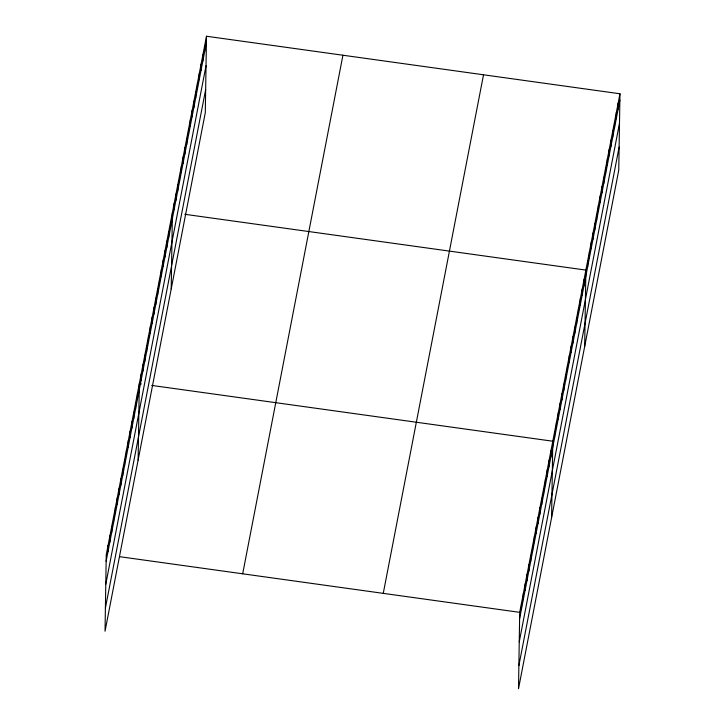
<?xml version="1.0" encoding="UTF-8"?>
<svg xmlns="http://www.w3.org/2000/svg" width="725" height="725" viewBox="0 0 725 725"><rect width="100%" height="100%" fill="white"/><g stroke="black" fill="none" stroke-linecap="round" stroke-linejoin="round"><path stroke-width="1.09" d="M107.971 551.707L108.07 545.318M109.81 542.2L109.91 535.811M111.65 532.685L111.75 526.305M113.49 523.178L113.589 516.798M115.329 513.672L115.429 507.292M117.16 504.165L117.26 497.785M119 494.658L119.099 488.278M120.839 485.152L120.939 478.772M122.679 475.645L122.779 469.265M124.519 466.139L124.618 459.75M126.349 456.632L126.458 450.243M128.189 447.126L128.289 440.737M130.029 437.619L130.128 431.23M131.868 428.112L131.968 421.723M133.708 418.606L133.808 412.217M135.548 409.09L135.648 402.71M137.378 399.584L137.478 393.204M138.122 460.103L139.318 383.697L141.384 383.987M141.058 380.571L141.157 374.191M142.898 371.064L142.997 364.684M144.737 361.558L144.837 355.178M146.568 352.051L146.677 345.671M148.407 342.544L148.507 336.164M150.247 333.038L150.347 326.649M152.087 323.531L152.187 317.142M153.927 314.025L154.026 307.636M155.766 304.518L155.866 298.129M157.597 295.012L157.697 288.623M159.437 285.505L159.536 279.116M161.276 275.989L161.376 269.609M163.116 266.483L163.216 260.103M164.956 256.976L165.055 250.596M166.786 247.47L166.886 241.09M168.626 237.963L168.726 231.583M170.466 228.457L170.565 222.077M171.209 288.967L172.405 212.57M174.1 209.67L174.199 203.29M175.894 200.39L175.994 194.01M177.688 191.11L177.788 184.73M179.483 181.83L179.583 175.45M181.277 172.55L181.377 166.17M183.072 163.27L183.171 156.89M184.866 153.99L184.966 147.61M186.66 144.71L186.76 138.33M188.455 135.43L188.554 129.05M190.249 126.15L190.349 119.77M192.043 116.87L192.143 110.49M193.829 107.59L193.938 101.21M195.623 98.31L195.732 91.93M197.417 89.03L197.517 82.65M199.212 79.75L199.312 73.37M201.006 70.47L201.106 64.09M202.801 61.19L202.9 54.81M204.595 51.91L204.695 45.53M206.489 36.25L205.293 112.656L105.034 631.23L106.24 554.824L206.489 36.25L619.966 93.77L618.76 170.176L518.511 688.75L519.707 612.344L619.966 93.77M521.447 609.227L521.547 602.838M523.287 599.72L523.387 593.331M525.127 590.213L525.226 583.824M526.957 580.698L527.057 574.318M528.797 571.191L528.897 564.811M530.637 561.685L530.736 555.305M532.476 552.178L532.576 545.798M534.316 542.672L534.416 536.292M536.147 533.165L536.255 526.785M537.986 523.658L538.086 517.278M539.826 514.152L539.926 507.763M541.666 504.645L541.765 498.256M543.505 495.139L543.605 488.75M545.345 485.632L545.445 479.243M547.176 476.126L547.275 469.737M549.015 466.619L549.115 460.23M550.855 457.112L550.955 450.723M551.589 517.623L552.794 441.217L151.724 385.419M554.534 438.09L554.634 431.71M556.365 428.584L556.465 422.204M558.205 419.077L558.304 412.697M560.044 409.571L560.144 403.191M561.884 400.064L561.984 393.684M563.724 390.558L563.823 384.178M565.563 381.051L565.663 374.662M567.394 371.544L567.494 365.155M569.234 362.038L569.333 355.649M571.073 352.531L571.173 346.142M572.913 343.025L573.013 336.636M574.753 333.518L574.853 327.129M576.583 324.002L576.683 317.623M578.423 314.496L578.523 308.116M580.263 304.989L580.362 298.609M582.103 295.483L582.202 289.103M583.942 285.976L584.042 279.596M584.676 346.487L585.882 270.09L184.812 214.292M587.567 267.19L587.676 260.81M589.362 257.91L589.47 251.53M591.156 248.63L591.256 242.25M592.95 239.35L593.05 232.97M594.745 230.07L594.844 223.69M596.539 220.79L596.639 214.41M598.333 211.51L598.433 205.13M600.128 202.23L600.228 195.85M601.922 192.95L602.022 186.57M603.717 183.67L603.816 177.29M605.511 174.39L605.611 168.01M607.305 165.11L607.405 158.73M609.1 155.83L609.199 149.45M610.894 146.55L610.994 140.17M612.688 137.27L612.788 130.89M614.483 127.999L614.582 121.61M616.277 118.719L616.377 112.33M618.072 109.439L618.171 103.05M106.131 561.213L206.389 42.63M105.768 584.314L206.027 65.739M105.397 608.121L205.655 89.547M242.685 573.81L342.934 55.236M383.262 593.367L483.521 74.793M519.607 618.733L619.866 100.159M519.245 641.833L619.503 123.259M518.873 665.641L619.132 147.066M119.67 556.691L519.707 612.344"/></g></svg>
